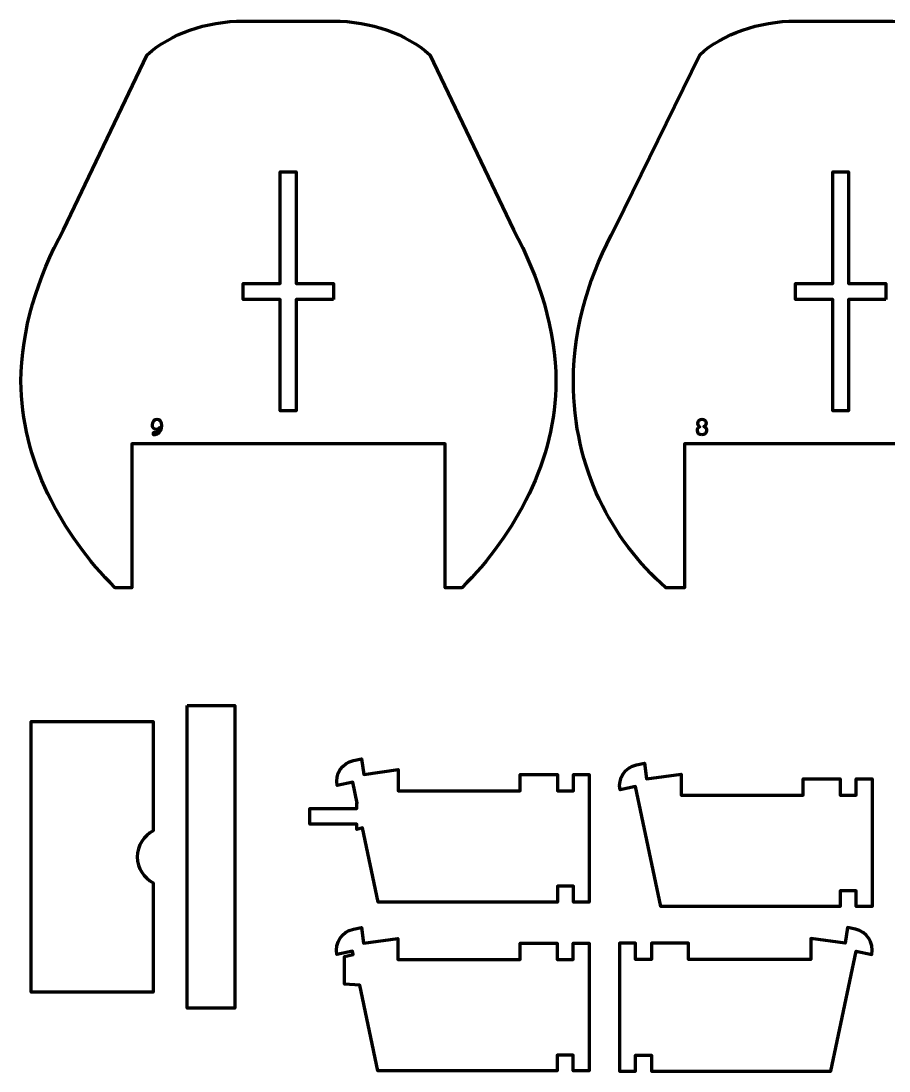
# Model space of a CAD drawing. Header units: inches. Extents: x 589 to 2016, y -1839 to -951.
# Drawn here: x 942.3 to 1105.8, y -1148.7 to -950.9 of the extents above; entities that cross this region are included whole.
import ezdxf

# ---------------------------------------------------------------- set-up
doc = ezdxf.new("R2010")
doc.units = ezdxf.units.IN
doc.header["$MEASUREMENT"] = 0
doc.layers.add('Layer 1', color=7, linetype='Continuous')

msp = doc.modelspace()

# ---------------------------------------------------------------- linework, layer by layer
at = {"layer": 'Layer 1', "color": 18, "lineweight": 80, "true_color": 0x010101}
for points in [[(1001.16, -1003.34), (994.16, -1003.34), (994.16, -1024.34), (991.16, -1024.34), (991.16, -1003.34), (984.16, -1003.34), (984.16, -1000.34), (991.16, -1000.34), (991.16, -979.34), (994.16, -979.34), (994.16, -1000.34), (1001.16, -1000.34), (1001.16, -1003.34)], [(1105.23, -1003.34), (1098.23, -1003.34), (1098.23, -1024.34), (1095.23, -1024.34), (1095.23, -1003.34), (1088.23, -1003.34), (1088.23, -1000.34), (1095.23, -1000.34), (1095.23, -979.34), (1098.23, -979.34), (1098.23, -1000.34), (1105.23, -1000.34), (1105.23, -1003.34)], [(973.58, -1079.88), (982.58, -1079.88), (982.58, -1136.88), (973.58, -1136.88), (973.58, -1079.88)]]:
    msp.add_lwpolyline(points, dxfattribs=at)
for points, knots in [([(1035.11, -990.25), (1035.11, -990.25), (1019.31, -957.24), (1019.31, -957.24), (1014.98, -953.36), (1008.25, -950.9), (1001.14, -950.9), (1001.14, -950.9), (984.27, -950.9), (984.27, -950.9), (977.15, -950.9), (970.42, -953.36), (966.09, -957.24), (966.09, -957.24), (950.29, -990.25), (950.29, -990.25), (945.48, -999.19), (942.3, -1009.19), (942.3, -1018.77), (942.3, -1033.42), (949.9, -1047.65), (960.03, -1057.67), (960.03, -1057.67), (963.19, -1057.67), (963.19, -1057.67), (963.19, -1057.67), (963.19, -1030.58), (963.19, -1030.58), (963.19, -1030.58), (1022.23, -1030.58), (1022.23, -1030.58), (1022.23, -1030.58), (1022.23, -1057.67), (1022.23, -1057.67), (1022.23, -1057.67), (1025.37, -1057.67), (1025.37, -1057.67), (1035.51, -1047.65), (1043.1, -1033.42), (1043.1, -1018.77), (1043.1, -1009.2), (1039.92, -999.19), (1035.11, -990.25)], [0, 0, 0, 0, 1, 1, 1, 2, 2, 2, 3, 3, 3, 4, 4, 4, 5, 5, 5, 6, 6, 6, 7, 7, 7, 8, 8, 8, 9, 9, 9, 10, 10, 10, 11, 11, 11, 12, 12, 12, 13, 13, 13, 14, 14, 14, 14]), ([(1139.2, -989.54), (1139.2, -989.54), (1123.4, -957.24), (1123.4, -957.24), (1119.07, -953.36), (1112.34, -950.9), (1105.22, -950.9), (1105.22, -950.9), (1088.35, -950.9), (1088.35, -950.9), (1081.24, -950.9), (1074.51, -953.36), (1070.18, -957.24), (1070.18, -957.24), (1054.38, -989.54), (1054.38, -989.54), (1049.57, -998.48), (1046.39, -1008), (1046.39, -1018.77), (1046.39, -1035.26), (1053.55, -1048.6), (1063.79, -1057.67), (1063.79, -1057.67), (1067.28, -1057.67), (1067.28, -1057.67), (1067.28, -1057.67), (1067.28, -1030.58), (1067.28, -1030.58), (1067.28, -1030.58), (1126.32, -1030.58), (1126.32, -1030.58), (1126.32, -1030.58), (1126.32, -1057.67), (1126.32, -1057.67), (1126.32, -1057.67), (1129.78, -1057.67), (1129.78, -1057.67), (1140.02, -1048.6), (1147.19, -1035.26), (1147.19, -1018.77), (1147.18, -1007.99), (1144, -998.48), (1139.2, -989.54)], [0, 0, 0, 0, 1, 1, 1, 2, 2, 2, 3, 3, 3, 4, 4, 4, 5, 5, 5, 6, 6, 6, 7, 7, 7, 8, 8, 8, 9, 9, 9, 10, 10, 10, 11, 11, 11, 12, 12, 12, 13, 13, 13, 14, 14, 14, 14]), ([(968.36, -1028.43), (968.15, -1028.64), (967.86, -1028.76), (967.56, -1028.8), (967.43, -1028.82), (967.31, -1028.82), (967.22, -1028.82), (967.22, -1028.82), (967.22, -1028.52), (967.22, -1028.52), (967.3, -1028.52), (967.39, -1028.52), (967.52, -1028.51), (967.74, -1028.48), (967.94, -1028.39), (968.1, -1028.24), (968.28, -1028.07), (968.41, -1027.83), (968.46, -1027.51), (968.46, -1027.51), (968.45, -1027.51), (968.45, -1027.51), (968.3, -1027.69), (968.08, -1027.8), (967.8, -1027.8), (967.31, -1027.8), (966.99, -1027.43), (966.99, -1026.96), (966.99, -1026.44), (967.37, -1025.98), (967.93, -1025.98), (968.49, -1025.98), (968.84, -1026.44), (968.84, -1027.14), (968.84, -1027.74), (968.63, -1028.17), (968.36, -1028.43)], [0, 0, 0, 0, 1, 1, 1, 2, 2, 2, 3, 3, 3, 4, 4, 4, 5, 5, 5, 6, 6, 6, 7, 7, 7, 8, 8, 8, 9, 9, 9, 10, 10, 10, 11, 11, 11, 12, 12, 12, 12]), ([(1070.59, -1028.82), (1070.01, -1028.82), (1069.67, -1028.48), (1069.67, -1028.08), (1069.67, -1027.73), (1069.88, -1027.49), (1070.22, -1027.34), (1070.22, -1027.34), (1070.21, -1027.33), (1070.21, -1027.33), (1069.91, -1027.19), (1069.77, -1026.95), (1069.77, -1026.71), (1069.77, -1026.28), (1070.14, -1025.98), (1070.62, -1025.98), (1071.16, -1025.98), (1071.43, -1026.31), (1071.43, -1026.66), (1071.43, -1026.89), (1071.31, -1027.14), (1070.97, -1027.3), (1070.97, -1027.3), (1070.97, -1027.31), (1070.97, -1027.31), (1071.32, -1027.45), (1071.53, -1027.69), (1071.53, -1028.02), (1071.52, -1028.5), (1071.11, -1028.82), (1070.59, -1028.82)], [0, 0, 0, 0, 1, 1, 1, 2, 2, 2, 3, 3, 3, 4, 4, 4, 5, 5, 5, 6, 6, 6, 7, 7, 7, 8, 8, 8, 9, 9, 9, 10, 10, 10, 10]), ([(964.22, -1108.38), (964.22, -1106.24), (965.44, -1104.39), (967.22, -1103.48), (967.22, -1103.48), (967.22, -1082.88), (967.22, -1082.88), (967.22, -1082.88), (944.22, -1082.88), (944.22, -1082.88), (944.22, -1082.88), (944.22, -1133.88), (944.22, -1133.88), (944.22, -1133.88), (967.22, -1133.88), (967.22, -1133.88), (967.22, -1133.88), (967.22, -1113.28), (967.22, -1113.28), (965.44, -1112.36), (964.22, -1110.51), (964.22, -1108.38)], [0, 0, 0, 0, 1, 1, 1, 2, 2, 2, 3, 3, 3, 4, 4, 4, 5, 5, 5, 6, 6, 6, 7, 7, 7, 7]), ([(1046.38, -1092.86), (1046.38, -1092.86), (1046.38, -1095.92), (1046.38, -1095.92), (1046.38, -1095.92), (1043.38, -1095.92), (1043.38, -1095.92), (1043.38, -1095.92), (1043.38, -1092.86), (1043.38, -1092.86), (1043.38, -1092.86), (1036.38, -1092.86), (1036.38, -1092.86), (1036.38, -1092.86), (1036.38, -1095.92), (1036.38, -1095.92), (1036.38, -1095.92), (1013.38, -1095.92), (1013.38, -1095.92), (1013.38, -1095.92), (1013.38, -1091.95), (1013.38, -1091.95), (1013.38, -1091.95), (1006.89, -1092.86), (1006.89, -1092.86), (1006.89, -1092.86), (1006.47, -1089.88), (1006.47, -1089.88), (1006.47, -1089.88), (1004.97, -1090.2), (1004.97, -1090.2), (1002.8, -1090.66), (1001.42, -1092.78), (1001.88, -1094.94), (1001.88, -1094.94), (1004.81, -1094.32), (1004.81, -1094.32), (1004.81, -1094.32), (1005.64, -1098.24), (1005.64, -1098.24), (1005.64, -1098.24), (1005.59, -1098.24), (1005.59, -1098.24), (1005.59, -1098.24), (1005.59, -1099.24), (1005.59, -1099.24), (1005.59, -1099.24), (996.74, -1099.24), (996.74, -1099.24), (996.74, -1099.24), (996.74, -1102.24), (996.74, -1102.24), (996.74, -1102.24), (1005.59, -1102.24), (1005.59, -1102.24), (1005.59, -1102.24), (1005.59, -1103.24), (1005.59, -1103.24), (1005.59, -1103.24), (1006.62, -1102.9), (1006.62, -1102.9), (1006.62, -1102.9), (1009.58, -1116.92), (1009.58, -1116.92), (1009.58, -1116.92), (1043.37, -1116.92), (1043.37, -1116.92), (1043.37, -1116.92), (1043.37, -1113.92), (1043.37, -1113.92), (1043.37, -1113.92), (1046.37, -1113.92), (1046.37, -1113.92), (1046.37, -1113.92), (1046.37, -1116.92), (1046.37, -1116.92), (1046.37, -1116.92), (1049.37, -1116.92), (1049.37, -1116.92), (1049.37, -1116.92), (1049.37, -1092.86), (1049.37, -1092.86), (1049.37, -1092.86), (1046.38, -1092.86), (1046.38, -1092.86), (1046.38, -1092.86), (1046.38, -1092.86), (1046.38, -1092.86)], [0, 0, 0, 0, 1, 1, 1, 2, 2, 2, 3, 3, 3, 4, 4, 4, 5, 5, 5, 6, 6, 6, 7, 7, 7, 8, 8, 8, 9, 9, 9, 10, 10, 10, 11, 11, 11, 12, 12, 12, 13, 13, 13, 14, 14, 14, 15, 15, 15, 16, 16, 16, 17, 17, 17, 18, 18, 18, 19, 19, 19, 20, 20, 20, 21, 21, 21, 22, 22, 22, 23, 23, 23, 24, 24, 24, 25, 25, 25, 26, 26, 26, 27, 27, 27, 28, 28, 28, 29, 29, 29, 29]), ([(1099.67, -1093.69), (1099.67, -1093.69), (1099.67, -1096.75), (1099.67, -1096.75), (1099.67, -1096.75), (1096.67, -1096.75), (1096.67, -1096.75), (1096.67, -1096.75), (1096.67, -1093.69), (1096.67, -1093.69), (1096.67, -1093.69), (1089.67, -1093.69), (1089.67, -1093.69), (1089.67, -1093.69), (1089.67, -1096.75), (1089.67, -1096.75), (1089.67, -1096.75), (1066.67, -1096.75), (1066.67, -1096.75), (1066.67, -1096.75), (1066.67, -1092.78), (1066.67, -1092.78), (1066.67, -1092.78), (1060.18, -1093.69), (1060.18, -1093.69), (1060.18, -1093.69), (1059.76, -1090.71), (1059.76, -1090.71), (1059.76, -1090.71), (1058.26, -1091.03), (1058.26, -1091.03), (1056.1, -1091.48), (1054.72, -1093.61), (1055.17, -1095.77), (1055.17, -1095.77), (1058.1, -1095.15), (1058.1, -1095.15), (1058.1, -1095.15), (1062.87, -1117.75), (1062.87, -1117.75), (1062.87, -1117.75), (1096.66, -1117.75), (1096.66, -1117.75), (1096.66, -1117.75), (1096.66, -1114.75), (1096.66, -1114.75), (1096.66, -1114.75), (1099.67, -1114.75), (1099.67, -1114.75), (1099.67, -1114.75), (1099.67, -1117.75), (1099.67, -1117.75), (1099.67, -1117.75), (1102.67, -1117.75), (1102.67, -1117.75), (1102.67, -1117.75), (1102.67, -1093.69), (1102.67, -1093.69), (1102.67, -1093.69), (1099.67, -1093.69), (1099.67, -1093.69), (1099.67, -1093.69), (1099.67, -1093.69), (1099.67, -1093.69)], [0, 0, 0, 0, 1, 1, 1, 2, 2, 2, 3, 3, 3, 4, 4, 4, 5, 5, 5, 6, 6, 6, 7, 7, 7, 8, 8, 8, 9, 9, 9, 10, 10, 10, 11, 11, 11, 12, 12, 12, 13, 13, 13, 14, 14, 14, 15, 15, 15, 16, 16, 16, 17, 17, 17, 18, 18, 18, 19, 19, 19, 20, 20, 20, 21, 21, 21, 21]), ([(1046.33, -1124.67), (1046.33, -1124.67), (1046.33, -1127.73), (1046.33, -1127.73), (1046.33, -1127.73), (1043.33, -1127.73), (1043.33, -1127.73), (1043.33, -1127.73), (1043.33, -1124.67), (1043.33, -1124.67), (1043.33, -1124.67), (1036.33, -1124.67), (1036.33, -1124.67), (1036.33, -1124.67), (1036.33, -1127.73), (1036.33, -1127.73), (1036.33, -1127.73), (1013.33, -1127.73), (1013.33, -1127.73), (1013.33, -1127.73), (1013.33, -1123.76), (1013.33, -1123.76), (1013.33, -1123.76), (1006.84, -1124.67), (1006.84, -1124.67), (1006.84, -1124.67), (1006.43, -1121.69), (1006.43, -1121.69), (1006.43, -1121.69), (1004.92, -1122.01), (1004.92, -1122.01), (1002.76, -1122.46), (1001.38, -1124.59), (1001.83, -1126.75), (1001.83, -1126.75), (1004.77, -1126.13), (1004.77, -1126.13), (1004.77, -1126.13), (1004.91, -1126.79), (1004.91, -1126.79), (1004.91, -1126.79), (1003.25, -1127.14), (1003.25, -1127.14), (1003.25, -1127.14), (1003.25, -1132.39), (1003.25, -1132.39), (1003.25, -1132.39), (1006.12, -1132.53), (1006.12, -1132.53), (1006.12, -1132.53), (1009.54, -1148.72), (1009.54, -1148.72), (1009.54, -1148.72), (1043.33, -1148.72), (1043.33, -1148.72), (1043.33, -1148.72), (1043.33, -1145.72), (1043.33, -1145.72), (1043.33, -1145.72), (1046.33, -1145.72), (1046.33, -1145.72), (1046.33, -1145.72), (1046.33, -1148.72), (1046.33, -1148.72), (1046.33, -1148.72), (1049.33, -1148.72), (1049.33, -1148.72), (1049.33, -1148.72), (1049.33, -1124.67), (1049.33, -1124.67), (1049.33, -1124.67), (1046.33, -1124.67), (1046.33, -1124.67), (1046.33, -1124.67), (1046.33, -1124.67), (1046.33, -1124.67)], [0, 0, 0, 0, 1, 1, 1, 2, 2, 2, 3, 3, 3, 4, 4, 4, 5, 5, 5, 6, 6, 6, 7, 7, 7, 8, 8, 8, 9, 9, 9, 10, 10, 10, 11, 11, 11, 12, 12, 12, 13, 13, 13, 14, 14, 14, 15, 15, 15, 16, 16, 16, 17, 17, 17, 18, 18, 18, 19, 19, 19, 20, 20, 20, 21, 21, 21, 22, 22, 22, 23, 23, 23, 24, 24, 24, 25, 25, 25, 25]), ([(1058.09, -1124.67), (1058.09, -1124.67), (1058.09, -1127.73), (1058.09, -1127.73), (1058.09, -1127.73), (1061.09, -1127.73), (1061.09, -1127.73), (1061.09, -1127.73), (1061.09, -1124.67), (1061.09, -1124.67), (1061.09, -1124.67), (1068.09, -1124.67), (1068.09, -1124.67), (1068.09, -1124.67), (1068.09, -1127.73), (1068.09, -1127.73), (1068.09, -1127.73), (1091.09, -1127.73), (1091.09, -1127.73), (1091.09, -1127.73), (1091.09, -1123.76), (1091.09, -1123.76), (1091.09, -1123.76), (1097.58, -1124.67), (1097.58, -1124.67), (1097.58, -1124.67), (1098, -1121.69), (1098, -1121.69), (1098, -1121.69), (1099.5, -1122.01), (1099.5, -1122.01), (1101.66, -1122.46), (1103.04, -1124.59), (1102.59, -1126.75), (1102.59, -1126.75), (1099.65, -1126.13), (1099.65, -1126.13), (1099.65, -1126.13), (1094.88, -1148.73), (1094.88, -1148.73), (1094.88, -1148.73), (1061.09, -1148.73), (1061.09, -1148.73), (1061.09, -1148.73), (1061.09, -1145.73), (1061.09, -1145.73), (1061.09, -1145.73), (1058.09, -1145.73), (1058.09, -1145.73), (1058.09, -1145.73), (1058.09, -1148.73), (1058.09, -1148.73), (1058.09, -1148.73), (1055.09, -1148.73), (1055.09, -1148.73), (1055.09, -1148.73), (1055.09, -1124.67), (1055.09, -1124.67), (1055.09, -1124.67), (1058.09, -1124.67), (1058.09, -1124.67), (1058.09, -1124.67), (1058.09, -1124.67), (1058.09, -1124.67)], [0, 0, 0, 0, 1, 1, 1, 2, 2, 2, 3, 3, 3, 4, 4, 4, 5, 5, 5, 6, 6, 6, 7, 7, 7, 8, 8, 8, 9, 9, 9, 10, 10, 10, 11, 11, 11, 12, 12, 12, 13, 13, 13, 14, 14, 14, 15, 15, 15, 16, 16, 16, 17, 17, 17, 18, 18, 18, 19, 19, 19, 20, 20, 20, 21, 21, 21, 21])]:
    msp.add_open_spline(points, degree=3, knots=knots, dxfattribs=at)

doc.saveas('drawing.dxf')
